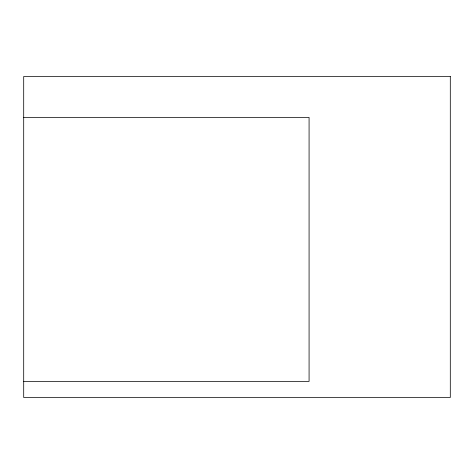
<?xml version="1.0" encoding="UTF-8"?>
<svg xmlns="http://www.w3.org/2000/svg" width="474" height="474" viewBox="0 0 474 474"><rect width="100%" height="100%" fill="white"/><g stroke="black" fill="none" stroke-linecap="round" stroke-linejoin="round"><path stroke-width="0.71" d="M23.7 117.41L309.078 117.41L309.078 381.398L23.7 381.398M450.3 76.498L23.7 76.498L23.7 397.502L450.3 397.502L450.3 76.498"/></g></svg>
